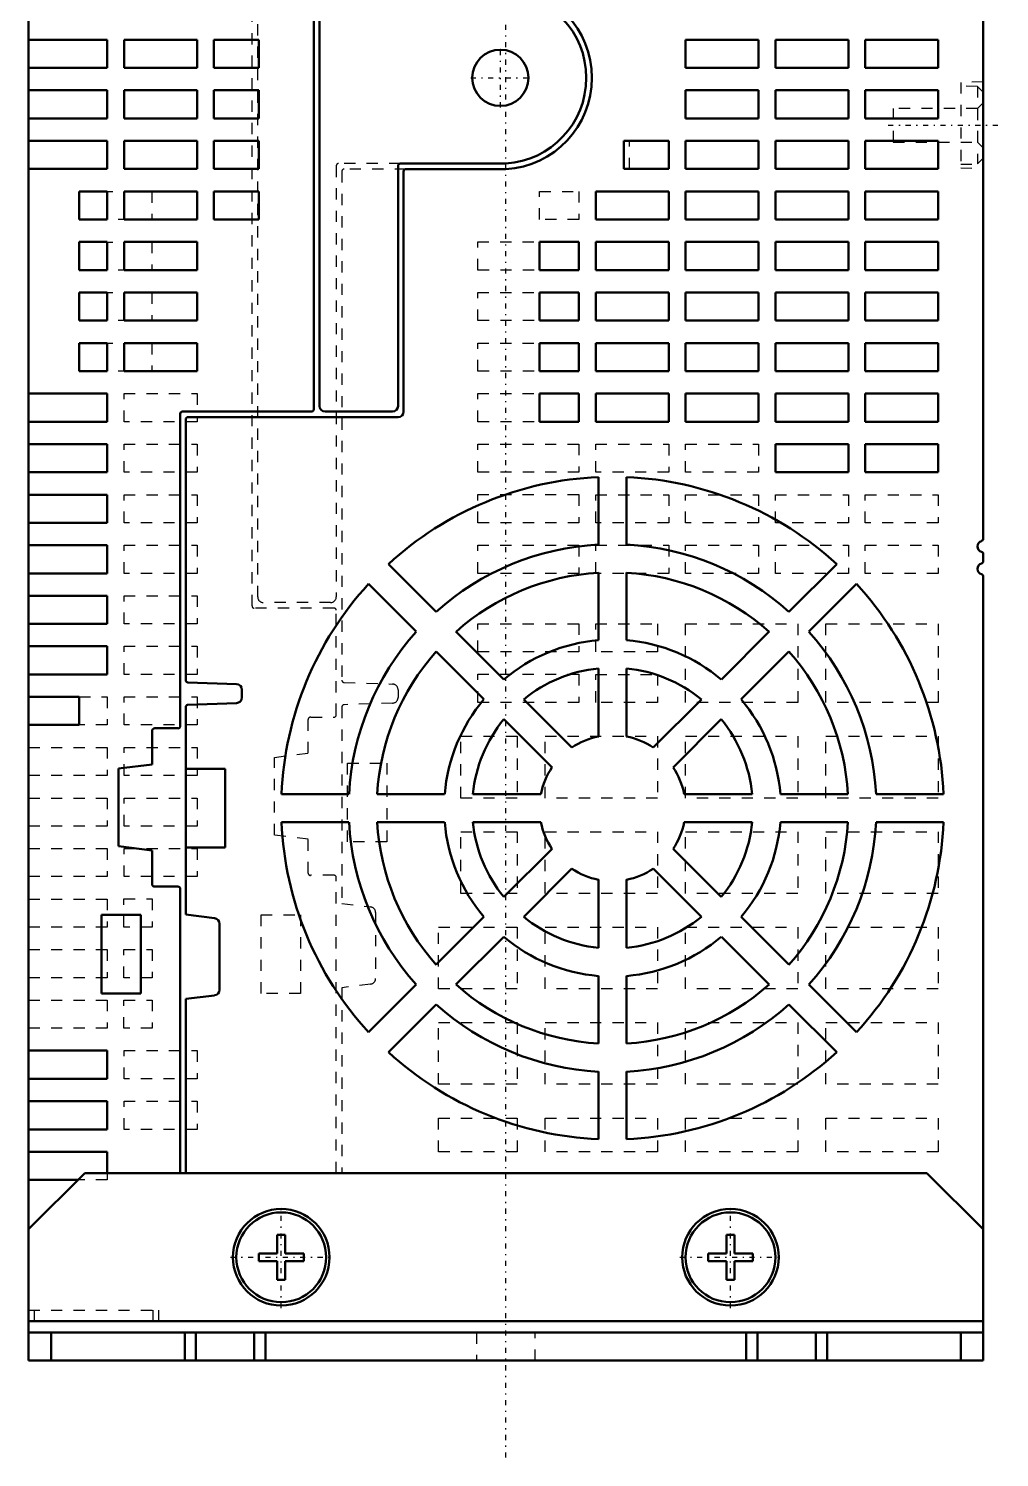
# Model space of a CAD drawing. Header units: millimetres. Extents: x 0 to 333, y 0 to 444.
# Drawn here: x 0 to 86.5, y 0 to 127.2 of the extents above; entities that cross this region are included whole.
import ezdxf

# ---------------------------------------------------------------- set-up
doc = ezdxf.new("R2010")
doc.units = ezdxf.units.MM
doc.linetypes.add('Center', pattern=[1.5, 0.45, -0.5, 0.05, -0.5])
doc.linetypes.add('Dashed', pattern=[2, 1, -1])
for name, color, linetype, lineweight in [('AM_4', 7, 'Continuous', 50), ('AM_6', 2, 'Continuous', 35), ('AM_7', 7, 'Center', 25), ('AM_9', 6, 'Dashed', 25)]:
    doc.layers.add(name, color=color, linetype=linetype, lineweight=lineweight)

# ---------------------------------------------------------------- blocks, each defined once
blk = doc.blocks.new('2_MEDLN83SF_5_in_MEDLN83SF_1100')
at = {"layer": 'AM_4'}
for p, q in [((0, 180.51), (0, 8.62)), ((85, 180.51), (85, 81.78)), ((25.9, 93.61), (25.9, 138.99)), ((25.4, 93.31), (25.4, 132.82)), ((0, 126.22), (7, 126.22)), ((7, 126.22), (7, 123.72)), ((8.5, 123.72), (8.5, 126.22)), ((8.5, 126.22), (15, 126.22)), ((15, 126.22), (15, 123.72)), ((16.5, 123.72), (16.5, 126.22)), ((16.5, 126.22), (20.5, 126.22)), ((20.5, 126.22), (20.5, 123.72)), ((58.5, 123.72), (58.5, 126.22)), ((58.5, 126.22), (65, 126.22)), ((65, 126.22), (65, 123.72)), ((66.5, 123.72), (66.5, 126.22)), ((66.5, 126.22), (73, 126.22)), ((73, 126.22), (73, 123.72)), ((74.5, 123.72), (74.5, 126.22)), ((74.5, 126.22), (81, 126.22)), ((81, 126.22), (81, 123.72)), ((7, 123.72), (0, 123.72)), ((15, 123.72), (8.5, 123.72)), ((20.5, 123.72), (16.5, 123.72)), ((65, 123.72), (58.5, 123.72)), ((73, 123.72), (66.5, 123.72)), ((81, 123.72), (74.5, 123.72)), ((0, 121.72), (7, 121.72)), ((7, 121.72), (7, 119.22)), ((8.5, 119.22), (8.5, 121.72)), ((8.5, 121.72), (15, 121.72)), ((15, 121.72), (15, 119.22)), ((16.5, 119.22), (16.5, 121.72)), ((16.5, 121.72), (20.5, 121.72)), ((20.5, 121.72), (20.5, 119.22)), ((58.5, 119.22), (58.5, 121.72)), ((58.5, 121.72), (65, 121.72)), ((65, 121.72), (65, 119.22)), ((66.5, 119.22), (66.5, 121.72)), ((66.5, 121.72), (73, 121.72)), ((73, 121.72), (73, 119.22)), ((74.5, 119.22), (74.5, 121.72)), ((74.5, 121.72), (81, 121.72)), ((81, 121.72), (81, 119.22)), ((7, 119.22), (0, 119.22)), ((15, 119.22), (8.5, 119.22)), ((20.5, 119.22), (16.5, 119.22)), ((65, 119.22), (58.5, 119.22)), ((73, 119.22), (66.5, 119.22)), ((81, 119.22), (74.5, 119.22)), ((0, 117.22), (7, 117.22)), ((7, 117.22), (7, 114.72)), ((8.5, 114.72), (8.5, 117.22)), ((8.5, 117.22), (15, 117.22)), ((15, 117.22), (15, 114.72)), ((16.5, 114.72), (16.5, 117.22)), ((16.5, 117.22), (20.5, 117.22)), ((20.5, 117.22), (20.5, 114.72)), ((53, 114.72), (53, 117.22)), ((53, 117.22), (57, 117.22)), ((57, 117.22), (57, 114.72)), ((58.5, 114.72), (58.5, 117.22)), ((58.5, 117.22), (65, 117.22)), ((65, 117.22), (65, 114.72)), ((66.5, 114.72), (66.5, 117.22)), ((66.5, 117.22), (73, 117.22)), ((73, 117.22), (73, 114.72)), ((74.5, 114.72), (74.5, 117.22)), ((74.5, 117.22), (81, 117.22)), ((81, 117.22), (81, 114.72)), ((7, 114.72), (0, 114.72)), ((15, 114.72), (8.5, 114.72)), ((20.5, 114.72), (16.5, 114.72)), ((32.9, 115), (32.9, 93.61)), ((42.48, 115.19), (33.1, 115.19)), ((33.4, 114.5), (33.4, 93.12)), ((42.5, 114.69), (33.6, 114.69)), ((57, 114.72), (53, 114.72)), ((65, 114.72), (58.5, 114.72)), ((73, 114.72), (66.5, 114.72)), ((81, 114.72), (74.5, 114.72)), ((4.5, 110.22), (4.5, 112.72)), ((4.5, 112.72), (7, 112.72)), ((7, 112.72), (7, 110.22)), ((8.5, 110.22), (8.5, 112.72)), ((8.5, 112.72), (15, 112.72)), ((15, 112.72), (15, 110.22)), ((16.5, 110.22), (16.5, 112.72)), ((16.5, 112.72), (20.5, 112.72)), ((20.5, 112.72), (20.5, 110.22)), ((50.5, 110.22), (50.5, 112.72)), ((50.5, 112.72), (57, 112.72)), ((57, 112.72), (57, 110.22)), ((58.5, 110.22), (58.5, 112.72)), ((58.5, 112.72), (65, 112.72)), ((65, 112.72), (65, 110.22)), ((66.5, 110.22), (66.5, 112.72)), ((66.5, 112.72), (73, 112.72)), ((73, 112.72), (73, 110.22)), ((74.5, 110.22), (74.5, 112.72)), ((74.5, 112.72), (81, 112.72)), ((81, 112.72), (81, 110.22)), ((7, 110.22), (4.5, 110.22)), ((15, 110.22), (8.5, 110.22)), ((20.5, 110.22), (16.5, 110.22)), ((57, 110.22), (50.5, 110.22)), ((65, 110.22), (58.5, 110.22)), ((73, 110.22), (66.5, 110.22)), ((81, 110.22), (74.5, 110.22)), ((4.5, 105.72), (4.5, 108.22)), ((4.5, 108.22), (7, 108.22)), ((7, 108.22), (7, 105.72)), ((8.5, 105.72), (8.5, 108.22)), ((8.5, 108.22), (15, 108.22)), ((15, 108.22), (15, 105.72)), ((45.5, 105.72), (45.5, 108.22)), ((45.5, 108.22), (49, 108.22)), ((49, 108.22), (49, 105.72)), ((50.5, 105.72), (50.5, 108.22)), ((50.5, 108.22), (57, 108.22)), ((57, 108.22), (57, 105.72)), ((58.5, 105.72), (58.5, 108.22)), ((58.5, 108.22), (65, 108.22)), ((65, 108.22), (65, 105.72)), ((66.5, 105.72), (66.5, 108.22)), ((66.5, 108.22), (73, 108.22)), ((73, 108.22), (73, 105.72)), ((74.5, 105.72), (74.5, 108.22)), ((74.5, 108.22), (81, 108.22)), ((81, 108.22), (81, 105.72)), ((7, 105.72), (4.5, 105.72)), ((15, 105.72), (8.5, 105.72)), ((49, 105.72), (45.5, 105.72)), ((57, 105.72), (50.5, 105.72)), ((65, 105.72), (58.5, 105.72)), ((73, 105.72), (66.5, 105.72)), ((81, 105.72), (74.5, 105.72)), ((4.5, 101.22), (4.5, 103.72)), ((4.5, 103.72), (7, 103.72)), ((7, 103.72), (7, 101.22)), ((8.5, 101.22), (8.5, 103.72)), ((8.5, 103.72), (15, 103.72)), ((15, 103.72), (15, 101.22)), ((45.5, 101.22), (45.5, 103.72)), ((45.5, 103.72), (49, 103.72)), ((49, 103.72), (49, 101.22)), ((50.5, 101.22), (50.5, 103.72)), ((50.5, 103.72), (57, 103.72)), ((57, 103.72), (57, 101.22)), ((58.5, 101.22), (58.5, 103.72)), ((58.5, 103.72), (65, 103.72)), ((65, 103.72), (65, 101.22)), ((66.5, 101.22), (66.5, 103.72)), ((66.5, 103.72), (73, 103.72)), ((73, 103.72), (73, 101.22)), ((74.5, 101.22), (74.5, 103.72)), ((74.5, 103.72), (81, 103.72)), ((81, 103.72), (81, 101.22)), ((7, 101.22), (4.5, 101.22)), ((15, 101.22), (8.5, 101.22)), ((49, 101.22), (45.5, 101.22)), ((57, 101.22), (50.5, 101.22)), ((65, 101.22), (58.5, 101.22)), ((73, 101.22), (66.5, 101.22)), ((81, 101.22), (74.5, 101.22)), ((4.5, 96.71), (4.5, 99.22)), ((4.5, 99.22), (7, 99.22)), ((7, 99.22), (7, 96.71)), ((8.5, 96.71), (8.5, 99.22)), ((8.5, 99.22), (15, 99.22)), ((15, 99.22), (15, 96.71)), ((45.5, 96.71), (45.5, 99.22)), ((45.5, 99.22), (49, 99.22)), ((49, 99.22), (49, 96.71)), ((50.5, 96.71), (50.5, 99.22)), ((50.5, 99.22), (57, 99.22)), ((57, 99.22), (57, 96.71)), ((58.5, 96.71), (58.5, 99.22)), ((58.5, 99.22), (65, 99.22)), ((65, 99.22), (65, 96.71)), ((66.5, 96.71), (66.5, 99.22)), ((66.5, 99.22), (73, 99.22)), ((73, 99.22), (73, 96.71)), ((74.5, 96.71), (74.5, 99.22)), ((74.5, 99.22), (81, 99.22)), ((81, 99.22), (81, 96.71)), ((7, 96.71), (4.5, 96.71)), ((15, 96.71), (8.5, 96.71)), ((49, 96.71), (45.5, 96.71)), ((57, 96.71), (50.5, 96.71)), ((65, 96.71), (58.5, 96.71)), ((73, 96.71), (66.5, 96.71)), ((81, 96.71), (74.5, 96.71)), ((0, 94.71), (7, 94.71)), ((7, 94.71), (7, 92.21)), ((45.5, 92.21), (45.5, 94.71)), ((45.5, 94.71), (49, 94.71)), ((49, 94.71), (49, 92.21)), ((50.5, 92.21), (50.5, 94.71)), ((50.5, 94.71), (57, 94.71)), ((57, 94.71), (57, 92.21)), ((58.5, 92.21), (58.5, 94.71)), ((58.5, 94.71), (65, 94.71)), ((65, 94.71), (65, 92.21)), ((66.5, 92.21), (66.5, 94.71)), ((66.5, 94.71), (73, 94.71)), ((73, 94.71), (73, 92.21)), ((74.5, 92.21), (74.5, 94.71)), ((74.5, 94.71), (81, 94.71)), ((81, 94.71), (81, 92.21)), ((13.5, 65.11), (13.5, 92.92)), ((13.7, 93.12), (25.2, 93.12)), ((32.4, 93.12), (26.4, 93.12)), ((7, 92.21), (0, 92.21)), ((14, 92.42), (14, 69.2)), ((32.9, 92.61), (14.2, 92.61)), ((49, 92.21), (45.5, 92.21)), ((57, 92.21), (50.5, 92.21)), ((65, 92.21), (58.5, 92.21)), ((73, 92.21), (66.5, 92.21)), ((81, 92.21), (74.5, 92.21)), ((0, 90.21), (7, 90.21)), ((7, 90.21), (7, 87.71)), ((66.5, 87.71), (66.5, 90.21)), ((66.5, 90.21), (73, 90.21)), ((73, 90.21), (73, 87.71)), ((74.5, 87.71), (74.5, 90.21)), ((74.5, 90.21), (81, 90.21)), ((81, 90.21), (81, 87.71)), ((7, 87.71), (0, 87.71)), ((50.75, 81.28), (50.75, 87.29)), ((53.25, 87.29), (53.25, 81.28)), ((73, 87.71), (66.5, 87.71)), ((81, 87.71), (74.5, 87.71)), ((0, 85.71), (7, 85.71)), ((7, 85.71), (7, 83.21)), ((7, 83.21), (0, 83.21)), ((0, 81.21), (7, 81.21)), ((7, 81.21), (7, 78.71)), ((85, 80.44), (85, 79.79)), ((32.04, 79.54), (36.29, 75.29)), ((67.71, 75.29), (71.96, 79.54)), ((7, 78.71), (0, 78.71)), ((34.52, 73.52), (30.27, 77.77)), ((50.75, 72.76), (50.75, 78.78)), ((53.25, 78.78), (53.25, 72.76)), ((73.73, 77.77), (69.48, 73.52)), ((85, 78.44), (85, 8.62)), ((0, 76.72), (7, 76.72)), ((7, 76.72), (7, 74.22)), ((7, 74.22), (0, 74.22)), ((38.06, 73.52), (42.31, 69.27)), ((61.69, 69.27), (65.94, 73.52)), ((0, 72.22), (7, 72.22)), ((7, 72.22), (7, 69.72)), ((40.55, 67.5), (36.29, 71.75)), ((67.71, 71.75), (63.45, 67.5)), ((50.75, 64.19), (50.75, 70.25)), ((53.25, 70.25), (53.25, 64.19)), ((7, 69.72), (0, 69.72)), ((14.19, 69), (18.52, 68.85)), ((0, 67.72), (4.5, 67.72)), ((4.5, 67.72), (4.5, 65.22)), ((19, 68.35), (19, 67.66)), ((44.09, 67.49), (48.37, 63.21)), ((55.63, 63.21), (59.91, 67.49)), ((14, 66.81), (14, 48.33)), ((18.52, 67.16), (14.19, 67.01)), ((4.5, 65.22), (0, 65.22)), ((11.23, 64.92), (13.3, 64.92)), ((46.61, 61.44), (42.32, 65.73)), ((61.68, 65.73), (57.39, 61.44)), ((11, 61.7), (11, 64.69)), ((8, 61.33), (11, 61.7)), ((8, 54.41), (8, 61.33)), ((14, 61.31), (17.5, 61.31)), ((17.5, 61.31), (17.5, 54.31)), ((22.52, 59.06), (28.53, 59.06)), ((31.04, 59.06), (37.05, 59.06)), ((39.56, 59.06), (45.62, 59.06)), ((58.38, 59.06), (64.44, 59.06)), ((66.95, 59.06), (72.96, 59.06)), ((75.47, 59.06), (81.48, 59.06)), ((28.53, 56.56), (22.52, 56.56)), ((37.05, 56.56), (31.04, 56.56)), ((45.62, 56.56), (39.56, 56.56)), ((64.44, 56.56), (58.38, 56.56)), ((72.96, 56.56), (66.95, 56.56)), ((81.48, 56.56), (75.47, 56.56)), ((11, 54.05), (8, 54.41)), ((11, 51.03), (11, 54.05)), ((17.5, 54.31), (14, 54.31)), ((42.32, 49.9), (46.61, 54.19)), ((57.39, 54.19), (61.68, 49.9)), ((48.37, 52.42), (44.09, 48.14)), ((59.91, 48.14), (55.63, 52.42)), ((50.75, 45.38), (50.75, 51.44)), ((53.25, 51.44), (53.25, 45.38)), ((13.3, 50.83), (11.2, 50.83)), ((13.5, 25.32), (13.5, 50.63)), ((6.5, 41.31), (6.5, 48.31)), ((6.5, 48.31), (10, 48.31)), ((10, 48.31), (10, 41.31)), ((14, 48.33), (16.56, 48.01)), ((17, 47.51), (17, 41.64)), ((36.29, 43.88), (40.55, 48.13)), ((63.45, 48.13), (67.71, 43.88)), ((42.31, 46.36), (38.06, 42.11)), ((65.94, 42.11), (61.69, 46.36)), ((30.27, 37.86), (34.52, 42.11)), ((50.75, 36.85), (50.75, 42.87)), ((53.25, 42.87), (53.25, 36.85)), ((69.48, 42.11), (73.73, 37.86)), ((10, 41.31), (6.5, 41.31)), ((16.56, 41.14), (14, 40.82)), ((14, 40.82), (14, 25.32)), ((36.29, 40.34), (32.04, 36.09)), ((71.96, 36.09), (67.71, 40.34)), ((0, 36.22), (7, 36.22)), ((7, 36.22), (7, 33.72)), ((50.75, 28.34), (50.75, 34.35)), ((53.25, 34.35), (53.25, 28.34)), ((7, 33.72), (0, 33.72)), ((0, 31.71), (7, 31.71)), ((7, 31.71), (7, 29.21)), ((7, 29.21), (0, 29.21)), ((0, 27.21), (7, 27.21)), ((7, 27.21), (7, 25.32)), ((5, 25.32), (0, 20.32)), ((4.4, 24.71), (0, 24.71)), ((80, 25.32), (5, 25.32)), ((85, 20.32), (80, 25.32)), ((22.15, 18.16), (22.15, 19.82)), ((22.15, 19.82), (22.85, 19.82)), ((22.85, 19.82), (22.85, 18.16)), ((62.15, 18.16), (62.15, 19.82)), ((62.15, 19.82), (62.85, 19.82)), ((62.85, 19.82), (62.85, 18.16)), ((20.5, 17.46), (20.5, 18.16)), ((20.5, 18.16), (22.15, 18.16)), ((22.85, 18.16), (24.5, 18.16)), ((24.5, 18.16), (24.5, 17.46)), ((60.5, 17.46), (60.5, 18.16)), ((60.5, 18.16), (62.15, 18.16)), ((62.85, 18.16), (64.5, 18.16)), ((64.5, 18.16), (64.5, 17.46)), ((22.15, 17.46), (20.5, 17.46)), ((22.15, 15.81), (22.15, 17.46)), ((24.5, 17.46), (22.85, 17.46)), ((22.85, 17.46), (22.85, 15.81)), ((62.15, 17.46), (60.5, 17.46)), ((62.15, 15.81), (62.15, 17.46)), ((64.5, 17.46), (62.85, 17.46)), ((62.85, 17.46), (62.85, 15.81)), ((22.85, 15.81), (22.15, 15.81)), ((62.85, 15.81), (62.15, 15.81)), ((85, 12.12), (0, 12.12)), ((0, 11.12), (85, 11.12)), ((2, 11.12), (2, 8.62)), ((13.9, 11.12), (13.9, 8.62)), ((14.9, 11.12), (14.9, 8.62)), ((20.1, 11.12), (20.1, 8.62)), ((21.1, 11.12), (21.1, 8.62)), ((63.9, 11.12), (63.9, 8.62)), ((64.9, 11.12), (64.9, 8.62)), ((70.1, 11.12), (70.1, 8.62)), ((71.1, 11.12), (71.1, 8.62)), ((83, 11.12), (83, 8.62)), ((85, 8.62), (0, 8.62))]:
    blk.add_line(p, q, dxfattribs=at)
for centre, radius in [((42.01, 122.83), 2.5), ((22.5, 17.82), 4.3), ((22.5, 17.82), 4), ((62.5, 17.82), 4.3), ((62.5, 17.82), 4)]:
    blk.add_circle(centre, radius, dxfattribs=at)
for centre, radius, start, end in [((42.01, 122.83), 7.65, 273.5886, 86.4114), ((42.01, 122.83), 8.15, 273.4767, 86.5233), ((33.1, 115), 0.2, 90, 180), ((33.6, 114.5), 0.2, 90, 180), ((13.7, 92.92), 0.2, 90, 180), ((25.2, 93.31), 0.2, 270, 0.0001), ((26.4, 93.61), 0.5, 180, 270), ((32.4, 93.61), 0.5, 270, 0), ((32.9, 93.12), 0.5, 270, 0), ((14.2, 92.42), 0.2, 90, 180), ((52, 57.81), 29.5, 92.4283, 132.5717), ((52, 57.81), 29.5, 47.4283, 87.5717), ((85, 81.11), 0.5, 106.6015, 253.3985), ((84.8, 81.79), 0.2, 286.6015, 359.765), ((52, 57.81), 23.5, 93.0491, 131.9509), ((52, 57.81), 23.5, 48.0491, 86.9509), ((84.8, 80.44), 0.2, 0, 73.3985), ((85, 79.11), 0.5, 106.6015, 253.3985), ((84.8, 79.79), 0.2, 286.6015, 0), ((52, 57.81), 29.5, 137.4283, 177.5717), ((52, 57.81), 21, 93.4125, 131.5875), ((52, 57.81), 21, 48.4125, 86.5875), ((52, 57.81), 29.5, 2.4283, 42.5717), ((84.8, 78.44), 0.2, 0, 73.3985), ((52, 57.81), 23.5, 138.0491, 176.9509), ((52, 57.81), 15, 94.7802, 130.2198), ((52, 57.81), 15, 49.7802, 85.2198), ((52, 57.81), 23.5, 3.0491, 41.9509), ((52, 57.81), 21, 138.4125, 176.5875), ((52, 57.81), 21, 3.4125, 41.5875), ((52, 57.81), 12.5, 95.7392, 129.2608), ((52, 57.81), 12.5, 50.7392, 84.2608), ((14.2, 69.2), 0.2, 180, 268), ((18.5, 68.35), 0.5, 0, 88), ((18.5, 67.66), 0.5, 272, 0), ((52, 57.81), 15, 139.7802, 175.2198), ((52, 57.81), 15, 4.7802, 40.2198), ((14.2, 66.81), 0.2, 92, 180), ((11.23, 64.69), 0.23, 90, 180), ((13.3, 65.11), 0.2, 270, 0), ((52, 57.81), 12.5, 140.7392, 174.2608), ((52, 57.81), 12.5, 5.7392, 39.2608), ((52, 57.81), 6.5, 101.0875, 123.9125), ((52, 57.81), 6.5, 56.0875, 78.9125), ((52, 57.81), 6.5, 146.0875, 168.9125), ((52, 57.81), 6.5, 11.0875, 33.9125), ((52, 57.81), 29.5, 182.4283, 222.5717), ((52, 57.81), 23.5, 183.0491, 221.9509), ((52, 57.81), 21, 183.4125, 221.5875), ((52, 57.81), 15, 184.7802, 220.2198), ((52, 57.81), 12.5, 185.7392, 219.2608), ((52, 57.81), 6.5, 191.0875, 213.9125), ((52, 57.81), 6.5, 326.0875, 348.9125), ((52, 57.81), 12.5, 320.7392, 354.2608), ((52, 57.81), 15, 319.7802, 355.2198), ((52, 57.81), 21, 318.4125, 356.5875), ((52, 57.81), 23.5, 318.0491, 356.9509), ((52, 57.81), 29.5, 317.4283, 357.5717), ((52, 57.81), 6.5, 236.0875, 258.9125), ((52, 57.81), 6.5, 281.0875, 303.9125), ((11.2, 51.03), 0.2, 180, 270), ((13.3, 50.63), 0.2, 0, 90), ((16.5, 47.51), 0.5, 0, 83), ((52, 57.81), 12.5, 230.7392, 264.2608), ((52, 57.81), 12.5, 275.7392, 309.2608), ((52, 57.81), 15, 229.7802, 265.2198), ((52, 57.81), 15, 274.7802, 310.2198), ((52, 57.81), 21, 228.4125, 266.5875), ((52, 57.81), 21, 273.4125, 311.5875), ((16.5, 41.64), 0.5, 277, 0), ((52, 57.81), 23.5, 228.0491, 266.9509), ((52, 57.81), 23.5, 273.0491, 311.9509), ((52, 57.81), 29.5, 227.4283, 267.5717), ((52, 57.81), 29.5, 272.4283, 312.5717)]:
    blk.add_arc(centre, radius, start, end, dxfattribs=at)
at = {"layer": 'AM_7'}
for p, q in [((42.5, 0), (42.5, 182.93)), ((42.01, 120.2), (42.01, 125.45)), ((39.38, 122.83), (44.63, 122.83)), ((76.55, 118.61), (86.45, 118.61)), ((22.5, 13.3), (22.5, 22.33)), ((62.5, 13.3), (62.5, 22.33)), ((17.99, 17.82), (27.02, 17.82)), ((57.99, 17.82), (67.02, 17.82))]:
    blk.add_line(p, q, dxfattribs=at)
at = {"layer": 'AM_9'}
for p, q in [((20.4, 76.61), (20.4, 138.45)), ((19.9, 75.81), (19.9, 132.82)), ((85, 122.48), (83, 122.42)), ((83, 122.42), (83, 114.81)), ((84.5, 122.07), (83, 122.1)), ((85, 121.55), (84.5, 122.07)), ((84.5, 122.07), (84.5, 115.16)), ((84.5, 120.11), (77, 120.11)), ((77, 120.11), (77, 117.11)), ((85, 120.61), (84.5, 120.11)), ((84.5, 120.11), (84.5, 117.11)), ((53.51, 114.72), (53.51, 117.21)), ((53.51, 117.21), (56.99, 117.21)), ((56.99, 117.21), (56.99, 114.72)), ((77, 117.11), (84.5, 117.11)), ((84.5, 117.11), (85, 116.61)), ((27.4, 115), (27.4, 76.61)), ((33.1, 115.19), (27.6, 115.19)), ((27.9, 114.5), (27.9, 69.2)), ((33.6, 114.69), (28.1, 114.69)), ((56.99, 114.72), (53.51, 114.72)), ((83, 115.13), (84.5, 115.16)), ((83, 114.81), (85, 114.75)), ((84.5, 115.16), (85, 115.68)), ((4.51, 110.22), (4.51, 112.71)), ((4.51, 112.71), (10.99, 112.71)), ((10.99, 112.71), (10.99, 110.22)), ((45.5, 110.22), (45.5, 112.72)), ((45.5, 112.72), (49, 112.72)), ((49, 112.72), (49, 110.22)), ((10.99, 110.22), (4.51, 110.22)), ((49, 110.22), (45.5, 110.22)), ((4.51, 105.72), (4.51, 108.21)), ((4.51, 108.21), (10.99, 108.21)), ((10.99, 108.21), (10.99, 105.72)), ((39.99, 105.71), (39.99, 108.22)), ((39.99, 108.22), (49.01, 108.22)), ((49.01, 108.22), (49.01, 105.71)), ((10.99, 105.72), (4.51, 105.72)), ((49.01, 105.71), (39.99, 105.71)), ((4.51, 101.22), (4.51, 103.71)), ((4.51, 103.71), (10.99, 103.71)), ((10.99, 103.71), (10.99, 101.22)), ((39.99, 101.21), (39.99, 103.72)), ((39.99, 103.72), (49.01, 103.72)), ((49.01, 103.72), (49.01, 101.21)), ((10.99, 101.22), (4.51, 101.22)), ((49.01, 101.21), (39.99, 101.21)), ((4.51, 99.21), (10.99, 99.21)), ((4.51, 96.72), (4.51, 99.21)), ((10.99, 99.21), (10.99, 96.72)), ((39.99, 96.71), (39.99, 99.22)), ((39.99, 99.22), (49.01, 99.22)), ((49.01, 99.22), (49.01, 96.71)), ((10.99, 96.72), (4.51, 96.72)), ((49.01, 96.71), (39.99, 96.71)), ((8.5, 92.21), (8.5, 94.71)), ((8.5, 94.71), (15, 94.71)), ((15, 94.71), (15, 92.21)), ((39.99, 92.21), (39.99, 94.72)), ((39.99, 94.72), (49.01, 94.72)), ((49.01, 94.72), (49.01, 92.21)), ((15, 92.21), (8.5, 92.21)), ((49.01, 92.21), (39.99, 92.21)), ((8.5, 90.21), (15, 90.21)), ((8.5, 87.71), (8.5, 90.21)), ((15, 90.21), (15, 87.71)), ((39.99, 90.22), (49.01, 90.22)), ((39.99, 87.71), (39.99, 90.22)), ((49.01, 90.22), (49.01, 87.71)), ((50.5, 87.71), (50.5, 90.21)), ((50.5, 90.21), (57, 90.21)), ((57, 90.21), (57, 87.71)), ((58.5, 87.71), (58.5, 90.21)), ((58.5, 90.21), (65, 90.21)), ((65, 90.21), (65, 87.71)), ((15, 87.71), (8.5, 87.71)), ((49.01, 87.71), (39.99, 87.71)), ((57, 87.71), (50.5, 87.71)), ((65, 87.71), (58.5, 87.71)), ((8.5, 83.21), (8.5, 85.71)), ((8.5, 85.71), (15, 85.71)), ((15, 85.71), (15, 83.21)), ((39.99, 83.21), (39.99, 85.72)), ((39.99, 85.72), (49.01, 85.72)), ((49.01, 85.72), (49.01, 83.21)), ((50.5, 83.21), (50.5, 85.71)), ((50.5, 85.71), (57, 85.71)), ((57, 85.71), (57, 83.21)), ((58.5, 83.21), (58.5, 85.71)), ((58.5, 85.71), (65, 85.71)), ((65, 85.71), (65, 83.21)), ((66.5, 83.21), (66.5, 85.71)), ((66.5, 85.71), (73, 85.71)), ((73, 85.71), (73, 83.21)), ((74.5, 83.21), (74.5, 85.71)), ((74.5, 85.71), (81, 85.71)), ((81, 85.71), (81, 83.21)), ((15, 83.21), (8.5, 83.21)), ((49.01, 83.21), (39.99, 83.21)), ((57, 83.21), (50.5, 83.21)), ((65, 83.21), (58.5, 83.21)), ((73, 83.21), (66.5, 83.21)), ((81, 83.21), (74.5, 83.21)), ((8.5, 81.21), (15, 81.21)), ((8.5, 78.71), (8.5, 81.21)), ((15, 81.21), (15, 78.71)), ((39.99, 78.71), (39.99, 81.22)), ((39.99, 81.22), (49.01, 81.22)), ((49.01, 81.22), (49.01, 78.71)), ((50.5, 78.71), (50.5, 81.21)), ((50.5, 81.21), (57, 81.21)), ((57, 81.21), (57, 78.71)), ((58.5, 78.71), (58.5, 81.21)), ((58.5, 81.21), (65, 81.21)), ((65, 81.21), (65, 78.71)), ((66.5, 78.71), (66.5, 81.21)), ((66.5, 81.21), (73, 81.21)), ((73, 81.21), (73, 78.71)), ((74.5, 78.71), (74.5, 81.21)), ((74.5, 81.21), (81, 81.21)), ((81, 81.21), (81, 78.71)), ((15, 78.71), (8.5, 78.71)), ((49.01, 78.71), (39.99, 78.71)), ((57, 78.71), (50.5, 78.71)), ((65, 78.71), (58.5, 78.71)), ((73, 78.71), (66.5, 78.71)), ((81, 78.71), (74.5, 78.71)), ((8.5, 76.72), (15, 76.72)), ((8.5, 74.22), (8.5, 76.72)), ((15, 76.72), (15, 74.22)), ((27.2, 75.62), (20.1, 75.62)), ((26.9, 76.12), (20.9, 76.12)), ((27.4, 66.11), (27.4, 75.42)), ((15, 74.22), (8.5, 74.22)), ((39.99, 71.72), (39.99, 74.23)), ((39.99, 74.23), (49.01, 74.23)), ((49.01, 74.23), (49.01, 71.72)), ((50.5, 71.72), (50.5, 74.22)), ((50.5, 74.22), (56, 74.22)), ((56, 74.22), (56, 71.72)), ((58.5, 67.22), (58.5, 74.22)), ((58.5, 74.22), (68.5, 74.22)), ((68.5, 74.22), (68.5, 67.22)), ((71, 67.22), (71, 74.22)), ((71, 74.22), (81, 74.22)), ((81, 74.22), (81, 67.22)), ((8.5, 72.22), (15, 72.22)), ((8.5, 69.72), (8.5, 72.22)), ((15, 72.22), (15, 69.72)), ((49.01, 71.72), (39.99, 71.72)), ((56, 71.72), (50.5, 71.72)), ((15, 69.72), (8.5, 69.72)), ((28.09, 69), (32.42, 68.85)), ((39.99, 67.22), (39.99, 69.73)), ((39.99, 69.73), (49.01, 69.73)), ((49.01, 69.73), (49.01, 67.22)), ((50.5, 67.22), (50.5, 69.72)), ((50.5, 69.72), (56, 69.72)), ((56, 69.72), (56, 67.22)), ((4.5, 67.72), (7, 67.72)), ((7, 67.72), (7, 65.22)), ((8.5, 67.72), (15, 67.72)), ((8.5, 65.22), (8.5, 67.72)), ((15, 67.72), (15, 65.22)), ((32.9, 68.35), (32.9, 67.66)), ((27.9, 66.81), (27.9, 49.33)), ((32.42, 67.16), (28.09, 67.01)), ((49.01, 67.22), (39.99, 67.22)), ((56, 67.22), (50.5, 67.22)), ((68.5, 67.22), (58.5, 67.22)), ((81, 67.22), (71, 67.22)), ((7, 65.22), (4.5, 65.22)), ((15, 65.22), (8.5, 65.22)), ((24.9, 62.7), (24.9, 65.69)), ((25.13, 65.92), (27.2, 65.92)), ((38.5, 58.71), (38.5, 64.22)), ((38.5, 64.22), (43.5, 64.22)), ((43.5, 64.22), (43.5, 58.71)), ((46, 58.71), (46, 64.22)), ((46, 64.22), (56, 64.22)), ((56, 64.22), (56, 58.71)), ((58.5, 64.22), (68.5, 64.22)), ((58.5, 58.71), (58.5, 64.22)), ((68.5, 64.22), (68.5, 58.71)), ((71, 58.71), (71, 64.22)), ((71, 64.22), (81, 64.22)), ((81, 64.22), (81, 58.71)), ((0, 63.22), (7, 63.22)), ((7, 63.22), (7, 60.72)), ((8.5, 60.72), (8.5, 63.22)), ((8.5, 63.22), (15, 63.22)), ((15, 63.22), (15, 60.72)), ((21.9, 62.33), (24.9, 62.7)), ((21.9, 55.41), (21.9, 62.33)), ((28.4, 61.81), (31.9, 61.81)), ((28.4, 54.81), (28.4, 61.81)), ((31.9, 61.81), (31.9, 54.81)), ((7, 60.72), (0, 60.72)), ((15, 60.72), (8.5, 60.72)), ((0, 58.71), (7, 58.71)), ((7, 58.71), (7, 56.21)), ((8.5, 56.21), (8.5, 58.71)), ((8.5, 58.71), (15, 58.71)), ((15, 58.71), (15, 56.21)), ((43.5, 58.71), (38.5, 58.71)), ((56, 58.71), (46, 58.71)), ((68.5, 58.71), (58.5, 58.71)), ((81, 58.71), (71, 58.71)), ((7, 56.21), (0, 56.21)), ((15, 56.21), (8.5, 56.21)), ((24.9, 55.05), (21.9, 55.41)), ((24.9, 52.02), (24.9, 55.05)), ((31.9, 54.81), (28.4, 54.81)), ((38.5, 50.21), (38.5, 55.71)), ((38.5, 55.71), (43.5, 55.71)), ((43.5, 55.71), (43.5, 50.21)), ((46, 50.21), (46, 55.71)), ((46, 55.71), (56, 55.71)), ((56, 55.71), (56, 50.21)), ((58.5, 50.21), (58.5, 55.71)), ((58.5, 55.71), (68.5, 55.71)), ((68.5, 55.71), (68.5, 50.21)), ((71, 50.21), (71, 55.71)), ((71, 55.71), (81, 55.71)), ((81, 55.71), (81, 50.21)), ((0, 54.21), (7, 54.21)), ((7, 54.21), (7, 51.71)), ((8.5, 51.71), (8.5, 54.21)), ((8.5, 54.21), (15, 54.21)), ((15, 54.21), (15, 51.71)), ((7, 51.71), (0, 51.71)), ((15, 51.71), (8.5, 51.71)), ((27.2, 51.83), (25.1, 51.83)), ((27.4, 25.32), (27.4, 51.63)), ((0, 49.71), (7, 49.71)), ((7, 49.71), (7, 47.21)), ((8.49, 47.21), (8.49, 49.72)), ((8.49, 49.72), (11.01, 49.72)), ((11.01, 49.72), (11.01, 47.21)), ((43.5, 50.21), (38.5, 50.21)), ((56, 50.21), (46, 50.21)), ((68.5, 50.21), (58.5, 50.21)), ((81, 50.21), (71, 50.21)), ((27.9, 49.33), (30.46, 49.01)), ((30.9, 48.51), (30.9, 42.64)), ((7, 47.21), (0, 47.21)), ((11.01, 47.21), (8.49, 47.21)), ((20.7, 41.31), (20.7, 48.31)), ((20.7, 48.31), (24.2, 48.31)), ((24.2, 48.31), (24.2, 41.31)), ((36.5, 47.21), (43.5, 47.21)), ((36.5, 41.72), (36.5, 47.21)), ((43.5, 47.21), (43.5, 41.72)), ((46, 41.72), (46, 47.21)), ((46, 47.21), (56, 47.21)), ((56, 47.21), (56, 41.72)), ((58.5, 41.72), (58.5, 47.21)), ((58.5, 47.21), (68.5, 47.21)), ((68.5, 47.21), (68.5, 41.72)), ((71, 41.72), (71, 47.21)), ((71, 47.21), (81, 47.21)), ((81, 47.21), (81, 41.72)), ((0, 45.21), (7, 45.21)), ((7, 45.21), (7, 42.71)), ((8.49, 45.22), (11.01, 45.22)), ((8.49, 42.71), (8.49, 45.22)), ((11.01, 45.22), (11.01, 42.71)), ((7, 42.71), (0, 42.71)), ((11.01, 42.71), (8.49, 42.71)), ((30.46, 42.14), (27.9, 41.82)), ((0, 40.72), (7, 40.72)), ((7, 40.72), (7, 38.22)), ((8.49, 38.21), (8.49, 40.72)), ((8.49, 40.72), (11.01, 40.72)), ((11.01, 40.72), (11.01, 38.21)), ((24.2, 41.31), (20.7, 41.31)), ((27.9, 41.82), (27.9, 25.32)), ((43.5, 41.72), (36.5, 41.72)), ((56, 41.72), (46, 41.72)), ((68.5, 41.72), (58.5, 41.72)), ((81, 41.72), (71, 41.72)), ((7, 38.22), (0, 38.22)), ((11.01, 38.21), (8.49, 38.21)), ((36.5, 33.22), (36.5, 38.72)), ((36.5, 38.72), (43.5, 38.72)), ((43.5, 38.72), (43.5, 33.22)), ((46, 33.22), (46, 38.72)), ((46, 38.72), (56, 38.72)), ((56, 38.72), (56, 33.22)), ((58.5, 33.22), (58.5, 38.72)), ((58.5, 38.72), (68.5, 38.72)), ((68.5, 38.72), (68.5, 33.22)), ((71, 33.22), (71, 38.72)), ((71, 38.72), (81, 38.72)), ((81, 38.72), (81, 33.22)), ((8.5, 33.72), (8.5, 36.22)), ((8.5, 36.22), (15, 36.22)), ((15, 36.22), (15, 33.72)), ((15, 33.72), (8.5, 33.72)), ((43.5, 33.22), (36.5, 33.22)), ((56, 33.22), (46, 33.22)), ((68.5, 33.22), (58.5, 33.22)), ((81, 33.22), (71, 33.22)), ((8.5, 29.21), (8.5, 31.71)), ((8.5, 31.71), (15, 31.71)), ((15, 31.71), (15, 29.21)), ((36.5, 27.21), (36.5, 30.21)), ((36.5, 30.21), (43.5, 30.21)), ((43.5, 30.21), (43.5, 27.21)), ((46, 27.21), (46, 30.21)), ((46, 30.21), (56, 30.21)), ((56, 30.21), (56, 27.21)), ((58.5, 27.21), (58.5, 30.21)), ((58.5, 30.21), (68.5, 30.21)), ((68.5, 30.21), (68.5, 27.21)), ((71, 27.21), (71, 30.21)), ((71, 30.21), (81, 30.21)), ((81, 30.21), (81, 27.21)), ((15, 29.21), (8.5, 29.21)), ((43.5, 27.21), (36.5, 27.21)), ((56, 27.21), (46, 27.21)), ((68.5, 27.21), (58.5, 27.21)), ((81, 27.21), (71, 27.21)), ((7, 24.71), (4.4, 24.71)), ((7, 25.32), (7, 24.71)), ((0, 13.11), (11.57, 13.11)), ((0.5, 13.11), (0.5, 12.12)), ((11.07, 13.11), (11.07, 12.12)), ((11.57, 13.11), (11.57, 12.12)), ((39.9, 11.12), (39.9, 8.62)), ((45.1, 8.62), (45.1, 11.12))]:
    blk.add_line(p, q, dxfattribs=at)
for centre, radius, start, end in [((27.6, 115), 0.2, 90, 180), ((28.1, 114.5), 0.2, 90, 180), ((20.9, 76.61), 0.5, 180, 270), ((26.9, 76.61), 0.5, 270, 0), ((20.1, 75.81), 0.2, 180, 270), ((27.2, 75.42), 0.2, 0, 90), ((28.1, 69.2), 0.2, 180, 268), ((32.4, 68.35), 0.5, 0, 88), ((32.4, 67.66), 0.5, 272, 0), ((28.1, 66.81), 0.2, 92, 180), ((25.13, 65.69), 0.23, 90, 180), ((27.2, 66.11), 0.2, 270, 0), ((25.1, 52.02), 0.2, 180, 270), ((27.2, 51.63), 0.2, 0, 90), ((30.4, 48.51), 0.5, 0, 83), ((30.4, 42.64), 0.5, 277, 0)]:
    blk.add_arc(centre, radius, start, end, dxfattribs=at)
at = {"layer": 'AM_6', "flags": 8}
for tag, p in [('NN', (91.45, 223.72)), ('NT', (91.45, 223.22)), ('NB', (91.45, 222.72)), ('NBSYN', (91.45, 222.22)), ('CNSORDERNO', (91.45, 221.22)), ('LINA', (91.45, 221.72)), ('F', (91.45, 220.72)), ('MC', (91.45, 220.22)), ('PSV', (91.45, 219.72)), ('COMPANY', (91.45, 218.72)), ('ES', (91.45, 219.22))]:
    blk.add_attdef(tag, p, '', height=0.5, dxfattribs=at)
blk = doc.blocks.new('1_MEDLN83SF_1100')
blk.add_blockref('2_MEDLN83SF_5_in_MEDLN83SF_1100', (0, 0))
at = {"layer": 'AM_6', "flags": 8}
for tag, p in [('NN', (337.5365, 444.0865)), ('NT', (337.5365, 443.5865)), ('NB', (337.5365, 443.0865)), ('NBSYN', (337.5365, 442.5865)), ('CNSORDERNO', (337.5365, 441.5865)), ('LINA', (337.5365, 442.0865)), ('F', (337.5365, 441.0865)), ('MC', (337.5365, 440.5865)), ('PSV', (337.5365, 440.0865)), ('COMPANY', (337.5365, 439.0865)), ('ES', (337.5365, 439.5865))]:
    blk.add_attdef(tag, p, '', height=0.5, dxfattribs=at)

msp = doc.modelspace()

# ---------------------------------------------------------------- block references
msp.add_blockref('1_MEDLN83SF_1100', (0, 0))

doc.saveas('drawing.dxf')
